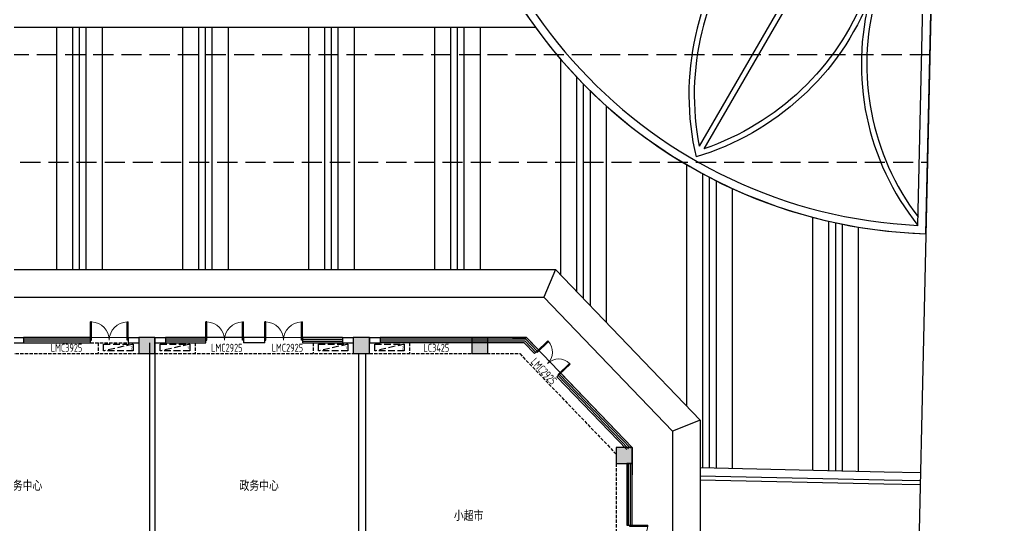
# Model space of a CAD drawing. Header units: millimetres. Extents: x 36720183 to 38160956, y 58934012 to 60388477.
# Drawn here: x 37649512 to 37685982, y 59374129 to 59393007 of the extents above; entities that cross this region are included whole.
import ezdxf

# ---------------------------------------------------------------- set-up
doc = ezdxf.new("R2010")
doc.units = ezdxf.units.MM
doc.header["$LTSCALE"] = 1000
doc.header["$MEASUREMENT"] = 0
doc.linetypes.add('DASH', pattern=[0.35, 0.25, -0.1])
for name, color, linetype in [('@ 绿化', 8, 'Continuous'), ('@YL', 2, 'Continuous'), ('@填充', 8, 'Continuous'), ('@扑救面填充', 8, 'Continuous'), ('@铺装', 2, 'Continuous'), ('COLUMN', 9, 'Continuous'), ('CURTWALL', 4, 'Continuous'), ('DIM_LEAD', 3, 'Continuous'), ('PUB_HATCH', 8, 'Continuous'), ('PUB_TEXT', 7, 'Continuous'), ('WALL', 4, 'Continuous'), ('WINDOW', 2, 'Continuous'), ('WINDOW_TEXT', 3, 'Continuous'), ('扑救面', 2, 'Continuous'), ('空调', 115, 'Continuous'), ('空调机位', 7, 'Continuous')]:
    doc.layers.add(name, color=color, linetype=linetype)
doc.styles.get("Standard").update_dxf_attribs({"font": 'gbenor.shx', "bigfont": 'gbcbig.shx'})

# ---------------------------------------------------------------- blocks, each defined once
blk = doc.blocks.new('$DorLib2D$00000002')
for p, q in [((-0.5, 0), (-0.5, 0.4875)), ((-0.475, 0.4875), (-0.5, 0.4875)), ((-0.475, 0), (-0.475, 0.4875)), ((0.475, 0), (0.475, 0.4875)), ((0.475, 0.4875), (0.5, 0.4875)), ((0.5, 0), (0.5, 0.4875)), ((-0.5, 0), (-0.475, 0)), ((0.5, 0), (0.475, 0))]:
    blk.add_line(p, q)
at = {"lineweight": 13}
for centre, start, end in [((-0.4875, 0), 0, 88.53072), ((0.4875, 0), 91.46928, 180)]:
    blk.add_arc(centre, 0.4875, start, end, dxfattribs=at)
blk = doc.blocks.new('_FZH')
blk.add_lwpolyline([(-0.5, -0.5), (0.5, -0.5), (0.5, 0.5), (-0.5, 0.5)], close=True)
at = {"layer": 'PUB_HATCH'}
blk.add_solid([(-0.5, -0.5), (0.5, -0.5), (-0.5, 0.5), (0.5, 0.5)], dxfattribs=at)
blk = doc.blocks.new('ktjw2')
at = {"layer": '空调机位', "linetype": 'DASH'}
blk.add_lwpolyline([(37906259, 59419142), (37906259, 59418892), (37905159, 59418892), (37905159, 59419142)], close=True, dxfattribs=at)
blk.add_lwpolyline([(37906259, 59419142), (37905159, 59418892)], dxfattribs=at)
at = {"layer": 'PUB_TEXT', "color": 0}
blk.add_text('2', height=105, dxfattribs=at).set_placement((37906164, 59418957))
blk = doc.blocks.new('ktjw')
at = {"layer": '空调机位', "linetype": 'DASH'}
blk.add_lwpolyline([(37896228, 59430172), (37896228, 59429922), (37895128, 59429922), (37895128, 59430172)], close=True, dxfattribs=at)
blk.add_lwpolyline([(37896228, 59430172), (37895128, 59429922)], dxfattribs=at)
at = {"layer": 'PUB_TEXT', "color": 0}
blk.add_text('1', height=105, dxfattribs=at).set_placement((37896134, 59429987))
blk = doc.blocks.new('D7D8scpm')
at = {"layer": '@铺装', "color": 6, "ltscale": 0.2}
blk.add_line((454631.3, -161420), (453231.3, -161420), dxfattribs=at)
at = {"layer": 'CURTWALL', "color": 6}
for p, q in [((448931.4, -161420), (446431.4, -161420)), ((448931.4, -161486.6), (446431.4, -161486.6)), ((448931.4, -161553.3), (446431.4, -161553.3)), ((448931.4, -161620), (448931.4, -161420)), ((450331.4, -161420), (450331.4, -161620)), ((453231.3, -161420), (451731.3, -161420)), ((453231.3, -161486.6), (451731.3, -161486.6)), ((453231.3, -161553.3), (451731.3, -161553.3)), ((453231.3, -161620), (453231.3, -161420)), ((454631.3, -161420), (454631.3, -161620)), ((455431.2, -161620), (455431.2, -161420)), ((458331.2, -161420), (456831.2, -161420)), ((456831.2, -161420), (456831.2, -161620)), ((456831.2, -161486.6), (458331.2, -161486.6)), ((456831.2, -161553.3), (458331.2, -161553.3)), ((465193.5, -161420), (459731.4, -161420)), ((465165.1, -161486.6), (459731.4, -161486.6)), ((465136.6, -161553.3), (459731.4, -161553.3)), ((465540.5, -161974.2), (465136.6, -161553.3)), ((465588.6, -161928), (465165.1, -161486.6)), ((465636.7, -161881.9), (465193.5, -161420)), ((446431.4, -161620), (448931.4, -161620)), ((451731.3, -161620), (453231.3, -161620)), ((456831.2, -161620), (458331.2, -161620)), ((465108.2, -161620), (459731.4, -161620)), ((465108.2, -161620), (465492.4, -162020.3)), ((465492.4, -162020.3), (465636.7, -161881.9)), ((466467.6, -162747.7), (466323.3, -162886.1)), ((466323.3, -162886.1), (468931.5, -165604)), ((468998.2, -165577.2), (466371.4, -162840)), ((469064.9, -165550.4), (466419.5, -162793.8)), ((469131.5, -165523.6), (466467.6, -162747.7)), ((468931.5, -166119.6), (468931.5, -168419.6)), ((469131.5, -166119.6), (468931.5, -166119.6)), ((468998.1, -168419.6), (468998.1, -166119.6)), ((469064.8, -168419.6), (469064.8, -166119.6)), ((469131.5, -168419.6), (469131.5, -166119.6)), ((468931.5, -168419.6), (469131.5, -168419.6))]:
    blk.add_line(p, q, dxfattribs=at)
at = {"layer": 'WALL', "color": 6}
for p, q in [((445531.5, -161420), (446431.4, -161420)), ((446431.4, -161420), (446431.4, -161620)), ((450331.4, -161420), (450731.4, -161420)), ((450331.4, -161420), (450331.4, -161620)), ((450731.4, -161420), (450731.4, -161620)), ((451331.3, -161420), (451731.3, -161420)), ((451331.3, -161420), (451331.3, -161620)), ((451731.3, -161420), (451731.3, -161620)), ((455431.2, -161420), (454631.3, -161420)), ((458331.2, -161420), (458731.3, -161420)), ((458331.2, -161420), (458331.2, -161620)), ((458731.3, -161420), (458731.3, -161620)), ((459331.4, -161420), (459731.5, -161420)), ((459331.4, -161420), (459331.4, -161620)), ((459731.5, -161420), (459731.5, -161620)), ((445531.5, -161620), (446431.4, -161620)), ((450331.4, -161620), (450731.4, -161620)), ((451131.4, -161620), (451131.4, -170144.8)), ((451331.3, -161620), (451731.3, -161620)), ((451331.4, -161620), (451331.4, -169894.8)), ((455431.2, -161620), (454631.3, -161620)), ((458331.2, -161620), (458731.3, -161620)), ((459331.4, -161620), (459731.5, -161620)), ((458931.4, -162020), (458931.4, -178044.8)), ((459181.4, -162020), (459181.4, -178044.8))]:
    blk.add_line(p, q, dxfattribs=at)
at = {"layer": '空调', "color": 6, "linetype": 'DASH', "ltscale": 0.5}
for p, q in [((448931.4, -161620), (450331.4, -161620)), ((449219.9, -161620), (449219.9, -162020)), ((452831.4, -161620), (452831.4, -162020)), ((457231.4, -161620), (457231.4, -162020)), ((460831.4, -161620), (460831.4, -162020)), ((441231.5, -162020), (450731.4, -162020)), ((451331.4, -162020), (458731.4, -162020))]:
    blk.add_line(p, q, dxfattribs=at)
blk.add_lwpolyline([(459331.4, -162020), (464937.7, -162020), (468531.5, -165764.9), (468531.5, -174244.8)], dxfattribs=at)
at = {"layer": 'COLUMN', "color": 6, "xscale": 599.9999999767169, "yscale": 599.9999999767169, "zscale": 599.9999999767169}
for p in [(451031.4, -161720), (459031.4, -161720), (463454, -161720), (468831.5, -165819.6)]:
    blk.add_blockref('_FZH', p, dxfattribs=at)
at = {"layer": 'WINDOW', "color": 6, "yscale": 1400, "zscale": 1400}
for p, xscale in [((449631.4, -161520), -1400), ((453931.3, -161520), -1400), ((456131.2, -161520), 1400)]:
    blk.add_blockref('$DorLib2D$00000002', p, dxfattribs=dict(at, xscale=xscale))
at = {"layer": 'WINDOW', "color": 6}
for p, xscale, yscale, zscale, rotation in [((465980, -162384), 1200, 1200, -1200, 313.8205986572426), ((469031.5, -169119.6), -1400, 1400, 1400, 270)]:
    blk.add_blockref('$DorLib2D$00000002', p, dxfattribs=dict(at, xscale=xscale, yscale=yscale, zscale=zscale, rotation=rotation))
at = {"layer": '空调', "color": 6}
for name, p in [('ktjw2', (-37455738.7, -59580812.1)), ('ktjw', (-37443596.7, -59591842.1)), ('ktjw', (-37437696.7, -59591842.1)), ('ktjw2', (-37445627.2, -59580812.1))]:
    blk.add_blockref(name, p, dxfattribs=at)
at = {"layer": 'DIM_LEAD', "color": 6}
for s, p in [('政务中心', (445665.7, -167142.5)), ('政务中心', (454488.3, -167142.5)), ('小超市', (462482.2, -168262.4))]:
    blk.add_text(s, height=385.82, dxfattribs=at).set_placement(p)
at = {"layer": 'WINDOW_TEXT', "color": 6, "width": 0.7}
for s, p in [('LMC3925', (447447.3, -161953.1)), ('LMC2925', (453428.3, -161953.1)), ('LMC2925', (455686.3, -161953.1)), ('LC3425', (461348.3, -161953.1))]:
    blk.add_text(s, height=300, dxfattribs=at).set_placement(p)
blk.add_text('LMC2925', height=300, rotation=313.18021, dxfattribs=at).set_placement((465329, -162351))
blk = doc.blocks.new('rk01')
at = {"layer": '@ 绿化', "linetype": 'Continuous'}
h = blk.add_hatch(dxfattribs=at)
h.set_pattern_fill('GRASS', color=256, scale=500, style=0)
h.set_pattern_definition([(90, (-37690152, -59385014.5), (-997.795475, 997.795475), [264.58066, -1731.01015]), (45, (-37690152, -59385014.5), (-997.796155, 997.796155), [264.58066, -1146.51615]), (135, (-37690152, -59385014.5), (-997.796155, -997.796155), [264.58066, -1146.51615])])
edge = h.paths.add_edge_path()
edge.add_arc((567, 18692), 5900, 96.7101, 260.9463)
edge.add_line((-361, 12866), (-122, 24551))
at = {"layer": '@YL'}
for points in [[(0, 0), (842, 37390)], [(-18, 12520), (260, 24884)]]:
    blk.add_lwpolyline(points, dxfattribs=at)
at = {"layer": '@YL', "color": 8}
for points in [[(350, 28887), (535, 37092)], [(-293, 312), (350, 28887)]]:
    blk.add_lwpolyline(points, dxfattribs=at)
for points in [[(-108, 8515, -0.954467), (300, 28888, -0.952125)], [(-102, 8815, -0.953828), (308, 28588, -0.952125)]]:
    blk.add_lwpolyline(points, format="xyb", dxfattribs=at)
blk.add_lwpolyline([(-122, 24551, 0.871098), (-361, 12866)], format="xyb", close=True, dxfattribs=at)
at = {"layer": '@YL'}
blk.add_lwpolyline([(-102, 8815, -0.088512), (-3475, 9657)], format="xyb", dxfattribs=at)
for radius, start, end in [(18700, 89.1699, 153.0223), (18700, 154.6715, 206.9777), (6200, 92.8725, 264.5481), (18700, 206.9777, 268.2507)]:
    blk.add_arc((571, 18692), radius, start, end, dxfattribs=at)
at = {"layer": '@YL', "color": 8}
for centre, radius, start, end in [((573, 18694), 18403, 90.1194, 267.3012), ((571, 18692), 10200, 91.5201, 266.1817)]:
    blk.add_arc(centre, radius, start, end, dxfattribs=at)
at = {"layer": '@填充'}
for points in [[(-2069, 28544, -0.310121), (535, 37092, -0.226148)], [(-1878, 28605, -0.304123), (529, 36829, -0.304123)], [(-6642, 25904, -0.22962), (-8567, 34519, -0.983121)], [(-2069, 28544, 0.22962), (-8567, 34519, 0.983121)], [(-6485, 26029, -0.223922), (-8419, 34263, -0.223922)], [(-2255, 28471, 0.223922), (-8419, 34263, 0.223922)], [(-6642, 25904, 0.22962), (-15256, 27829, 0.983121)], [(-9282, 21332, -0.22962), (-15256, 27829, -0.983121)], [(-6766, 25748, 0.219937), (-14853, 27712, 0.219937)], [(-9208, 21518, -0.218394), (-14953, 27515, -0.22962)], [(-9282, 21332, 0.22962), (-17704, 18692, 0.983121)], [(-9311, 21134, 0.219937), (-17296, 18792, 0.22962)], [(-9282, 16052, -0.22962), (-17704, 18692, -0.983121)], [(-9282, 16052, -0.22962), (-17704, 18692, -0.983121)], [(-9311, 16250, -0.219833), (-17298, 18592, -0.223922)], [(-9282, 16052, 0.22962), (-15256, 9554, 0.983121)], [(-9282, 16052, 0.22962), (-15256, 9554, 0.983121)], [(-9208, 15866, 0.219937), (-14953, 9845, 0.219937)], [(-6642, 11479, -0.22962), (-15256, 9554, -0.983121)], [(-6642, 11479, -0.22962), (-15256, 9554, -0.983121)], [(-6766, 11636, -0.219937), (-14853, 9672, -0.22962)], [(-6642, 11479, 0.22962), (-8567, 2865, 0.983121)], [(-6485, 11355, 0.219937), (-8449, 3269, 0.22962)], [(-2069, 8839, -0.22962), (-8567, 2865, -0.983121)], [(-2255, 8913, -0.219937), (-8276, 3169, -0.219937)], [(-2069, 8839, 0.239702), (-293, 312, 0.193425)], [(-1876, 8787, 0.232912), (-286, 628, 0.232912)]]:
    blk.add_lwpolyline(points, format="xyb", dxfattribs=at)
at = {"layer": '@填充', "color": 8}
for points in [[(-4616, 27475), (-8449, 34115)], [(-4442, 27575), (-8276, 34215)], [(-8312, 23705), (-14953, 27539)], [(-8212, 23878), (-14853, 27712)], [(-9629, 18792), (-17296, 18792)], [(-9629, 18592), (-17296, 18592)], [(-8312, 13679), (-14953, 9845)], [(-8212, 13505), (-14853, 9672)], [(-4616, 9909), (-8449, 3269)], [(-4442, 9809), (-8276, 3169)]]:
    blk.add_lwpolyline(points, dxfattribs=at)

msp = doc.modelspace()

# ---------------------------------------------------------------- hatches: boundary and pattern name
at = {"layer": '@扑救面填充'}
h = msp.add_hatch(dxfattribs=at)
h.set_pattern_fill('ANSI31', color=256, scale=150)
h.set_pattern_definition([(45, (0, 0), (-168.3798023, 168.3798023), [])])
edge = h.paths.add_edge_path()
edge.add_line((37601587, 59340166), (37662165, 59340173))
edge.add_line((37662165, 59340173), (37662159, 59348156))
edge.add_line((37662159, 59348156), (37609587, 59348156))
edge.add_line((37609587, 59348156), (37609587, 59381129))
edge.add_line((37609587, 59381129), (37601587, 59381129))
edge.add_line((37601587, 59381129), (37601587, 59340166))
edge.add_line((37601587, 59340166), (37662165, 59340173))

# ---------------------------------------------------------------- linework, layer by layer
at = {"layer": '@YL'}
for points in [[(37685982, 59503513), (37682178, 59334790), (37678230, 59314997), (37677554, 59285005)], [(37668759, 59392706), (37626867, 59392706), (37626867, 59414706), (37668759, 59414706)], [(37615249, 59383682), (37669503, 59383682), (37674899, 59378064), (37674899, 59335266), (37662166, 59335266)], [(37669503, 59383682), (37669060, 59382642)], [(37615249, 59382642), (37669060, 59382642), (37673859, 59377646), (37673859, 59336306), (37662166, 59336306)], [(37668421, 59381142), (37615249, 59381129)], [(37674899, 59378064), (37673859, 59377646)]]:
    msp.add_lwpolyline(points, dxfattribs=at)
msp.add_lwpolyline([(37684152, 59422404, 0.991993), (37683310, 59385015, -65.425824)], format="xyb", dxfattribs=at)
at = {"layer": '@YL', "color": 8, "elevation": 0}
for points in [[(37674899, 59376287), (37681758, 59376132), (37683109, 59376102)], [(37674899, 59375837), (37681748, 59375682), (37683099, 59375652)]]:
    msp.add_lwpolyline(points, dxfattribs=at)
at = {"layer": '@YL', "elevation": 0}
msp.add_lwpolyline([(37674899, 59375987), (37681752, 59375832), (37683102, 59375802)], dxfattribs=at)
at = {"layer": '@填充', "color": 8, "elevation": 0}
for points in [[(37650887, 59392706), (37650887, 59383682)], [(37651487, 59392706), (37651487, 59383682)], [(37651737, 59392706), (37651737, 59383682)], [(37651987, 59392706), (37651987, 59383682)], [(37652587, 59392706), (37652587, 59383682)], [(37655587, 59392706), (37655587, 59383682)], [(37656187, 59392706), (37656187, 59383682)], [(37656437, 59392706), (37656437, 59383682)], [(37656687, 59392706), (37656687, 59383682)], [(37657287, 59392706), (37657287, 59383682)], [(37660287, 59392706), (37660287, 59383682)], [(37660887, 59392706), (37660887, 59383682)], [(37661137, 59392706), (37661137, 59383682)], [(37661387, 59392706), (37661387, 59383682)], [(37661987, 59392706), (37661987, 59383682)], [(37664987, 59392706), (37664987, 59383682)], [(37665587, 59392706), (37665587, 59383682)], [(37665837, 59392706), (37665837, 59383682)], [(37666087, 59392706), (37666087, 59383682)], [(37666687, 59392706), (37666687, 59383682)], [(37669687, 59391532), (37669687, 59383490)], [(37670287, 59390866), (37670287, 59382865)], [(37670537, 59390606), (37670537, 59382605)], [(37670787, 59390356), (37670787, 59382345)], [(37671387, 59389793), (37671387, 59381720)], [(37674387, 59387596), (37674387, 59378597)], [(37674987, 59387257), (37674987, 59376285)], [(37675237, 59387124), (37675237, 59376279)], [(37675487, 59386996), (37675487, 59376273)], [(37676087, 59386708), (37676087, 59376260)], [(37679087, 59385631), (37679087, 59376192)], [(37679687, 59385483), (37679687, 59376179)], [(37679937, 59385427), (37679937, 59376173)], [(37680187, 59385375), (37680187, 59376168)], [(37680787, 59385264), (37680787, 59376154)]]:
    msp.add_lwpolyline(points, dxfattribs=at)
at = {"layer": '@填充'}
msp.add_lwpolyline([(37667902, 59381142), (37668421, 59381142), (37672359, 59377038), (37672359, 59376020)], dxfattribs=at)
at = {"layer": '扑救面', "color": 8, "linetype": 'DASH', "ltscale": 3}
msp.add_lwpolyline([(37683461, 59391691), (37617587, 59391691, -0.414214), (37608587, 59400691), (37608587, 59404814)], format="xyb", dxfattribs=at)
msp.add_lwpolyline([(37608587, 59387691), (37683371, 59387691)], dxfattribs=at)

# ---------------------------------------------------------------- block references
msp.add_blockref('D7D8scpm', (37203227, 59542562))
at = {"layer": '@YL'}
msp.add_blockref('rk01', (37683311, 59385015), dxfattribs=at)

doc.saveas('drawing.dxf')
